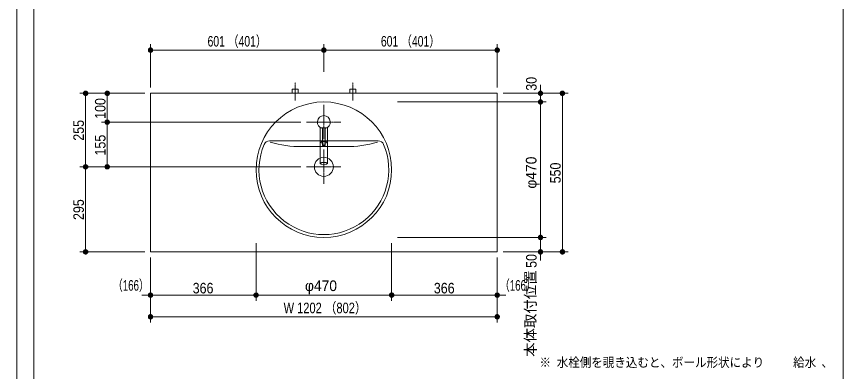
# Model space of a CAD drawing. Units: millimetres, scale not verified. Extents: x -6062 to 6062, y -3045 to 3045.
# Drawn here: x -5788 to -2897, y -784 to 446 of the extents above; entities that cross this region are included whole.
import ezdxf
from ezdxf.enums import TextEntityAlignment as Align

# ---------------------------------------------------------------- set-up
doc = ezdxf.new("R2010")
doc.units = ezdxf.units.MM
doc.header["$LTSCALE"] = 20
doc.linetypes.add('CHAIN1', pattern=[8, 5, -1, 1, -1])
for name, color, linetype, lineweight in [('0-0_1図面枠', 7, 'Continuous', 9), ('0-1_4給排水', 7, 'Continuous', 9), ('0-2_5ボウル・キャビネット', 7, 'Continuous', 9), ('0-3_2寸法-2', 7, 'Continuous', 9), ('0-4_0', 7, 'Continuous', 9), ('0-5_2寸法-1', 7, 'Continuous', 9), ('0-6_2寸法-3', 7, 'Continuous', 9)]:
    doc.layers.add(name, color=color, linetype=linetype, lineweight=lineweight)
doc.styles.add('ＭＳ ゴシック', font='')
doc.styles.add('ＭＳ Ｐゴシック', font='')
doc.styles.get('ＭＳ ゴシック').set_extended_font_data('MS Gothic')
doc.styles.get('ＭＳ Ｐゴシック').set_extended_font_data('MS PGothic')

# ---------------------------------------------------------------- blocks, each defined once
blk = doc.blocks.new('グループ-2')
at = {"layer": '0-0_1図面枠'}
blk.add_lwpolyline([(-80000, 55400), (80000, 55400), (80000, -55400), (-80000, -55400)], close=True, dxfattribs=at)
blk = doc.blocks.new('図面枠')
at = {"layer": '0-0_1図面枠'}
blk.add_blockref('グループ-2', (0, 0), dxfattribs=at)
blk = doc.blocks.new('グループ-4')
at = {"layer": '0-0_1図面枠'}
for p, q in [((-78800, 41000), (-78800, -48600)), ((-22700, 41000), (-22700, -48600))]:
    blk.add_line(p, q, dxfattribs=at)
blk = doc.blocks.new('_Dot')
at = {"layer": '0-4_0'}
for p, q in [((-10, 0), (-20, 0)), ((9.78, 2), (-9.78, 2)), ((7.99, 6), (-7.99, 6)), ((9.16, -3.98), (-9.16, -3.98)), ((6, -7.98), (-6, -7.98))]:
    blk.add_line(p, q, dxfattribs=at)
for points in [[(10, 0), (9.92, 1.25), (9.69, 2.49), (9.3, 3.68), (8.76, 4.82), (8.09, 5.88), (7.29, 6.85), (6.37, 7.71), (5.36, 8.44), (4.26, 9.05), (3.09, 9.51), (1.87, 9.82), (0.63, 9.98), (-0.63, 9.98), (-1.87, 9.82), (-3.09, 9.51), (-4.26, 9.05), (-5.36, 8.44), (-6.37, 7.71), (-7.29, 6.85), (-8.09, 5.88), (-8.76, 4.82), (-9.3, 3.68), (-9.69, 2.49), (-9.92, 1.25), (-10, 0), (0, 0)], [(-10, 0), (-9.92, -1.25), (-9.69, -2.49), (-9.3, -3.68), (-8.76, -4.82), (-8.09, -5.88), (-7.29, -6.85), (-6.37, -7.71), (-5.36, -8.44), (-4.26, -9.05), (-3.09, -9.51), (-1.87, -9.82), (-0.63, -9.98), (0.63, -9.98), (1.87, -9.82), (3.09, -9.51), (4.26, -9.05), (5.36, -8.44), (6.37, -7.71), (7.29, -6.85), (8.09, -5.88), (8.76, -4.82), (9.3, -3.68), (9.69, -2.49), (9.92, -1.25), (10, 0), (0, 0)]]:
    blk.add_lwpolyline(points, close=True, dxfattribs=at)
blk = doc.blocks.new('グループ-21')
at = {"layer": '0-2_5ボウル・キャビネット'}
for p, q in [((-54925.1, 300), (-62474.9, 300)), ((-57188.1, -100), (-60211.9, -100))]:
    blk.add_line(p, q, dxfattribs=at)
at = {"layer": '0-2_5ボウル・キャビネット', "linetype": 'CHAIN1'}
for p, q in [((-58700, -300), (-58700, -2700)), ((-59900, -1500), (-57500, -1500))]:
    blk.add_line(p, q, dxfattribs=at)
at = {"layer": '0-2_5ボウル・キャビネット'}
for centre, radius in [((-58700, -1700), 4700), ((-58700, -1500), 660)]:
    blk.add_circle(centre, radius, dxfattribs=at)
for centre, radius, start, end in [((-58700, -1700), 4500, 157.03032, 232.34344), ((-62474.9, -100), 400, 90, 157.03032), ((-60210.1, 7900), 8000, 253.94747, 269.98748), ((-57189.9, 7900), 8000, 270.01252, 286.05253), ((-58700, -1700), 4500, 307.65656, 22.96968), ((-54925.1, -100), 400, 22.96968, 90), ((-58700, -1700), 4500, 232.34344, 307.65656)]:
    blk.add_arc(centre, radius, start, end, dxfattribs=at)
blk.add_ellipse((-58700, 200), major_axis=(250, 0), ratio=0.2, dxfattribs=at)
blk = doc.blocks.new('グループ-43')
at = {"layer": '0-1_4給排水', "linetype": 'CHAIN1'}
for p, q in [((-58700, 2800), (-58700, 400)), ((-59900, 1600), (-57500, 1600))]:
    blk.add_line(p, q, dxfattribs=at)
at = {"layer": '0-1_4給排水'}
blk.add_line((-58475.5, 1210), (-58924.5, 1210), dxfattribs=at)
for points in [[(-58950, 85.1), (-58950, 137), (-58950, 188.8), (-58950, 240.7), (-58950, 292.5), (-58950, 344.4), (-58950, 396.2), (-58950, 448.1), (-58950, 499.9), (-58950, 551.8), (-58950, 603.6), (-58950, 655.5), (-58950, 707.3), (-58950, 759.2), (-58950, 811), (-58950, 862.9), (-58950, 914.7), (-58950, 966.6), (-58950, 1018.4), (-58950, 1070.3), (-58950, 1122.1), (-58950, 1174), (-58950, 1225.8)], [(-58800, 811.2), (-58800, 832), (-58800, 852.8), (-58800, 873.5), (-58800, 894.3), (-58800, 915.1), (-58800, 935.9), (-58800, 956.7), (-58800, 977.5), (-58800, 998.3), (-58800, 1019), (-58800, 1039.8), (-58800, 1060.6), (-58800, 1081.4), (-58800, 1102.2), (-58800, 1123), (-58800, 1143.8), (-58800, 1164.5), (-58800, 1185.3), (-58800, 1206.1), (-58783.1, 1210), (-58762.3, 1210), (-58741.5, 1210), (-58720.7, 1210), (-58700, 1210), (-58679.2, 1210), (-58658.4, 1210), (-58637.6, 1210), (-58616.8, 1210), (-58600, 1206), (-58600, 1185.2), (-58600, 1164.5), (-58600, 1143.7), (-58600, 1122.9), (-58600, 1102.1), (-58600, 1081.3), (-58600, 1060.5), (-58600, 1039.7), (-58600, 1019), (-58600, 998.2)], [(-58450, 1225.8), (-58450, 1174), (-58450, 1122.1), (-58450, 1070.3), (-58450, 1018.4), (-58450, 966.6), (-58450, 914.7), (-58450, 862.9), (-58450, 811), (-58450, 759.2), (-58450, 707.3), (-58450, 655.5), (-58450, 603.6), (-58450, 551.8), (-58450, 499.9), (-58450, 448.1), (-58450, 396.2), (-58450, 344.4), (-58450, 292.5), (-58450, 240.7), (-58450, 188.8), (-58450, 137), (-58450, 85.1), (-58450, 33.3), (-58450, -18.6), (-58450, -70.4), (-58450, -122.3), (-58450, -174.1), (-58450, -226), (-58450, -277.8), (-58450, -329.7), (-58450, -381.5), (-58450, -433.4), (-58450, -485.2), (-58450, -537.1), (-58450, -588.9), (-58450, -640.8), (-58450, -692.6), (-58450, -744.5), (-58450, -796.3)], [(-58800, 0.5), (-58800, 21.3), (-58800, 42.1), (-58800, 62.9), (-58800, 83.7), (-58800, 104.5), (-58800, 125.2), (-58800, 146), (-58800, 166.8), (-58800, 187.6), (-58800, 208.4), (-58800, 229.2), (-58800, 250), (-58800, 270.8), (-58800, 291.5), (-58800, 312.3), (-58800, 333.1), (-58800, 353.9), (-58800, 374.7), (-58800, 395.5), (-58800, 416.3), (-58800, 437), (-58800, 457.8), (-58800, 478.6), (-58800, 499.4), (-58800, 520.2), (-58800, 541), (-58800, 561.8), (-58800, 582.5), (-58800, 603.3), (-58800, 624.1), (-58800, 644.9), (-58800, 665.7), (-58800, 686.5), (-58800, 707.3), (-58800, 728), (-58800, 748.8), (-58800, 769.6), (-58800, 790.4), (-58800, 811.2)], [(-58600, 998.2), (-58600, 977.4), (-58600, 956.6), (-58600, 935.8), (-58600, 915), (-58600, 894.2), (-58600, 873.5), (-58600, 852.7), (-58600, 831.9), (-58600, 811.1), (-58600, 790.3), (-58600, 769.5), (-58600, 748.7), (-58600, 728), (-58600, 707.2), (-58600, 686.4), (-58600, 665.6), (-58600, 644.8), (-58600, 624), (-58600, 603.2), (-58600, 582.5), (-58600, 561.7), (-58600, 540.9), (-58600, 520.1), (-58600, 499.3), (-58600, 478.5), (-58600, 457.7), (-58600, 437), (-58600, 416.2), (-58600, 395.4), (-58600, 374.6), (-58600, 353.8), (-58600, 333), (-58600, 312.2), (-58600, 291.5), (-58600, 270.7), (-58600, 249.9), (-58600, 229.1), (-58600, 208.3), (-58600, 187.5)], [(-58450, -796.3), (-58450, -848.2), (-58450, -900), (-58450, -951.9), (-58450, -1003.7), (-58450, -1055.6), (-58450, -1107.4), (-58450, -1159.3), (-58450, -1211.1), (-58450, -1263), (-58523.5, -1308.5), (-58700, -1327.3), (-58876.5, -1308.5), (-58950, -1263), (-58950, -1211.1), (-58950, -1159.3), (-58950, -1107.4), (-58950, -1055.6), (-58950, -1003.7), (-58950, -951.9), (-58950, -900), (-58950, -848.2), (-58950, -796.3), (-58950, -744.5), (-58950, -692.6), (-58950, -640.8), (-58950, -588.9), (-58950, -537.1), (-58950, -485.2), (-58950, -433.4), (-58950, -381.5), (-58950, -329.7), (-58950, -277.8), (-58950, -226), (-58950, -174.1), (-58950, -122.3), (-58950, -70.4), (-58950, -18.6), (-58950, 33.3), (-58950, 85.1)], [(-58600, 187.5), (-58600, 166.7), (-58600, 146), (-58600, 125.2), (-58600, 104.4), (-58600, 83.6), (-58600, 62.8), (-58600, 42), (-58600, 21.2), (-58600, 0.5), (-58629.4, -17.8), (-58700.1, -25.3), (-58770.8, -17.8), (-58800, 0.5), (-58800, 0.5), (-58799.9, 1.6), (-58799.7, 2.6), (-58799.3, 3.6), (-58798.8, 4.6), (-58798.1, 5.6), (-58797.3, 6.6), (-58796.3, 7.6), (-58795.2, 8.5), (-58793.9, 9.5), (-58792.5, 10.4), (-58790.9, 11.3), (-58789.1, 12.3), (-58787.3, 13.2), (-58785.2, 14.1), (-58783.1, 14.9), (-58780.9, 15.8), (-58778.5, 16.6), (-58776, 17.4), (-58773.4, 18.1), (-58770.8, 18.8), (-58768, 19.5), (-58765, 20.2), (-58762, 20.9), (-58758.9, 21.5), (-58755.6, 22)], [(-58755.6, 22), (-58752.3, 22.6), (-58748.8, 23.1), (-58745.3, 23.6), (-58741.8, 24.1), (-58738.2, 24.5), (-58734.5, 24.8), (-58730.9, 25.2), (-58727.1, 25.5), (-58723.4, 25.7), (-58719.6, 25.9), (-58715.8, 26.1), (-58711.9, 26.2), (-58708, 26.3), (-58704, 26.4), (-58700, 26.4), (-58696, 26.4), (-58692, 26.3), (-58688.1, 26.2), (-58684.2, 26.1), (-58680.4, 25.9), (-58676.6, 25.7), (-58672.9, 25.5), (-58669.1, 25.2), (-58665.5, 24.8), (-58661.8, 24.5), (-58658.2, 24.1), (-58654.7, 23.6), (-58651.2, 23.1), (-58647.7, 22.6), (-58644.4, 22), (-58641.1, 21.5), (-58638, 20.9), (-58635, 20.2), (-58632, 19.5), (-58629.2, 18.8), (-58626.6, 18.1), (-58624, 17.4), (-58621.5, 16.6), (-58619.1, 15.8)], [(-58619.1, 15.8), (-58616.9, 14.9), (-58614.8, 14.1), (-58612.7, 13.2), (-58610.9, 12.3), (-58609.1, 11.3), (-58607.5, 10.4), (-58606.1, 9.5), (-58604.8, 8.5), (-58603.7, 7.6), (-58602.7, 6.6), (-58601.9, 5.6), (-58601.2, 4.6), (-58600.7, 3.6), (-58600.3, 2.6), (-58600.1, 1.6), (-58600, 0.5), (-58600, 0.5)], [(-58950, -1262.6), (-58949.8, -1260), (-58949.2, -1257.5), (-58948.3, -1254.9), (-58947, -1252.4), (-58945.3, -1250), (-58943.2, -1247.5), (-58940.8, -1245.1), (-58937.9, -1242.7), (-58934.7, -1240.3), (-58931.2, -1237.9), (-58927.2, -1235.6), (-58922.9, -1233.3), (-58918.2, -1231), (-58913.1, -1228.8), (-58907.7, -1226.6), (-58902.1, -1224.5), (-58896.2, -1222.5), (-58890.1, -1220.5), (-58883.6, -1218.7), (-58876.9, -1216.8), (-58869.9, -1215.1), (-58862.6, -1213.4), (-58855.1, -1211.8), (-58847.2, -1210.3), (-58839.1, -1208.9), (-58830.7, -1207.5), (-58822.1, -1206.2), (-58813.3, -1204.9), (-58804.4, -1203.8), (-58795.4, -1202.8), (-58786.3, -1201.9), (-58777.2, -1201), (-58767.9, -1200.3), (-58758.5, -1199.7), (-58749, -1199.1), (-58739.4, -1198.7), (-58729.7, -1198.4), (-58719.9, -1198.1), (-58710, -1198)], [(-58710, -1198), (-58700, -1197.9), (-58690, -1198), (-58680.1, -1198.1), (-58670.3, -1198.4), (-58660.6, -1198.7), (-58651, -1199.1), (-58641.5, -1199.7), (-58632.1, -1200.3), (-58622.8, -1201), (-58613.7, -1201.9), (-58604.6, -1202.8), (-58595.6, -1203.8), (-58586.7, -1204.9), (-58577.9, -1206.2), (-58569.3, -1207.5), (-58560.9, -1208.9), (-58552.8, -1210.3), (-58544.9, -1211.8), (-58537.4, -1213.4), (-58530.1, -1215.1), (-58523.1, -1216.8), (-58516.4, -1218.7), (-58509.9, -1220.5), (-58503.8, -1222.5), (-58497.9, -1224.5), (-58492.3, -1226.6), (-58486.9, -1228.8), (-58481.8, -1231), (-58477.1, -1233.3), (-58472.8, -1235.6), (-58468.8, -1237.9), (-58465.3, -1240.3), (-58462.1, -1242.7), (-58459.2, -1245.1), (-58456.8, -1247.5), (-58454.7, -1250), (-58453, -1252.4), (-58451.7, -1254.9), (-58450.8, -1257.5)], [(-58450.8, -1257.5), (-58450.2, -1260), (-58450, -1262.6), (-58450, -1262.6)]]:
    blk.add_lwpolyline(points, dxfattribs=at)
blk.add_arc((-58700, 1600), 450, 282.83959, 257.16469, dxfattribs=at)
blk = doc.blocks.new('止水栓_平面_W100')
at = {"layer": '0-1_4給排水', "linetype": 'CHAIN1'}
for p, q in [((-2000, -500), (-2000, 780)), ((2000, -500), (2000, 780))]:
    blk.add_line(p, q, dxfattribs=at)
at = {"layer": '0-1_4給排水'}
for points in [[(-2210, 0), (-2210, 280), (-1790, 280), (-1790, 0)], [(1790, 0), (1790, 280), (2210, 280), (2210, 0)]]:
    blk.add_lwpolyline(points, dxfattribs=at)

msp = doc.modelspace()

# ---------------------------------------------------------------- linework, layer by layer
at = {"layer": '0-2_5ボウル・キャビネット'}
msp.add_lwpolyline([(-5323.5, 180), (-4121.5, 180), (-4121.5, -370), (-5323.5, -370)], close=True, dxfattribs=at)
at = {"layer": '0-3_2寸法-2'}
for p, q in [((-3971.5, 195.01), (-3971.5, 210.01)), ((-4101.5, 180), (-3951.5, 180)), ((-3971.5, 150), (-3971.5, 180)), ((-4101.5, 150), (-3951.5, 150)), ((-3971.5, 134.99), (-3971.5, 119.99)), ((-3971.5, -304.99), (-3971.5, -289.99)), ((-4101.5, -320), (-3951.5, -320)), ((-3971.5, -370), (-3971.5, -320)), ((-4101.5, -370), (-3951.5, -370)), ((-5323.5, -390), (-5323.5, -540)), ((-4957.5, -390), (-4957.5, -540)), ((-4487.5, -390), (-4487.5, -540)), ((-4121.5, -390), (-4121.5, -540)), ((-3971.5, -385.01), (-3971.5, -400.01)), ((-5338.51, -520), (-5353.51, -520)), ((-4957.5, -520), (-5323.5, -520)), ((-4942.49, -520), (-4927.49, -520)), ((-4502.51, -520), (-4517.51, -520)), ((-4487.5, -520), (-4121.5, -520)), ((-4106.49, -520), (-4091.49, -520))]:
    msp.add_line(p, q, dxfattribs=at)
at = {"layer": '0-5_2寸法-1'}
for p, q in [((-5323.5, 200), (-5323.5, 350)), ((-4722.5, 255), (-4722.5, 350)), ((-4722.5, 255), (-4722.5, 350)), ((-4121.5, 200), (-4121.5, 350)), ((-4737.51, 330), (-5308.49, 330)), ((-4707.49, 330), (-4136.51, 330)), ((-5493.5, 180), (-5568.5, 180)), ((-5343.5, 180), (-5493.5, 180)), ((-3950.5, 180), (-3875.5, 180)), ((-5548.5, -59.99), (-5548.5, 164.99)), ((-5473.5, 95.01), (-5473.5, 164.99)), ((-4467.5, 150), (-3951.5, 150)), ((-3895.5, -354.99), (-3895.5, 164.99)), ((-3971.5, 134.99), (-3971.5, -304.99)), ((-4802.5, 80), (-5493.5, 80)), ((-4802.5, 80), (-5493.5, 80)), ((-5473.5, 64.99), (-5473.5, -59.99)), ((-5493.5, -75), (-5568.5, -75)), ((-5493.5, -75), (-5568.5, -75)), ((-4802.5, -75), (-5493.5, -75)), ((-5548.5, -90.01), (-5548.5, -354.99)), ((-4957.5, -340), (-4957.5, -540)), ((-4487.5, -340), (-4487.5, -540)), ((-4467.5, -320), (-3951.5, -320)), ((-5343.5, -370), (-5568.5, -370)), ((-3950.5, -370), (-3875.5, -370)), ((-5323.5, -390), (-5323.5, -540)), ((-4957.5, -390), (-4957.5, -540)), ((-4487.5, -390), (-4487.5, -540)), ((-4121.5, -390), (-4121.5, -540)), ((-4972.51, -520), (-5308.49, -520)), ((-4502.51, -520), (-4942.49, -520)), ((-4472.49, -520), (-4136.51, -520)), ((-5323.5, -540), (-5323.5, -615)), ((-4121.5, -540), (-4121.5, -615)), ((-4136.51, -595), (-5308.49, -595))]:
    msp.add_line(p, q, dxfattribs=at)

# ---------------------------------------------------------------- block references
at = {"layer": '0-0_1図面枠', "xscale": 0.05, "yscale": 0.05}
for name in ['図面枠', 'グループ-4']:
    msp.add_blockref(name, (-1787.5, 0), dxfattribs=at)
at = {"layer": '0-1_4給排水', "xscale": 0.05, "yscale": 0.05}
for name, p in [('止水栓_平面_W100', (-4722.5, 180)), ('グループ-43', (-1787.5, 0))]:
    msp.add_blockref(name, p, dxfattribs=at)
at = {"layer": '0-2_5ボウル・キャビネット', "xscale": 0.05, "yscale": 0.05}
msp.add_blockref('グループ-21', (-1787.5, 0), dxfattribs=at)
at = {"layer": '0-3_2寸法-2', "xscale": 0.7503418, "yscale": 0.7503418}
for p, rotation in [((-3971.5, 180), 270), ((-3971.5, 150), 90), ((-3971.5, -320), 270), ((-3971.5, -370), 90), ((-4957.5, -520), 180), ((-4121.5, -520), 180)]:
    msp.add_blockref('_Dot', p, dxfattribs=dict(at, rotation=rotation))
for p in [(-5323.5, -520), (-4487.5, -520)]:
    msp.add_blockref('_Dot', p, dxfattribs=at)
at = {"layer": '0-5_2寸法-1', "xscale": 0.7503418, "yscale": 0.7503418}
for p, rotation in [((-5323.5, 330), 180), ((-4722.5, 330), 180), ((-5548.5, 180), 90), ((-5473.5, 180), 90), ((-3895.5, 180), 90), ((-3971.5, 150), 90), ((-5473.5, 80), 270), ((-5473.5, 80), 90), ((-5548.5, -75), 270), ((-5548.5, -75), 90), ((-5473.5, -75), 270), ((-3971.5, -320), 270), ((-5548.5, -370), 270), ((-3895.5, -370), 270), ((-5323.5, -520), 180), ((-4957.5, -520), 180), ((-4487.5, -520), 180), ((-5323.5, -595), 180)]:
    msp.add_blockref('_Dot', p, dxfattribs=dict(at, rotation=rotation))
for p in [(-4722.5, 330), (-4121.5, 330), (-4957.5, -520), (-4487.5, -520), (-4121.5, -520), (-4121.5, -595)]:
    msp.add_blockref('_Dot', p, dxfattribs=at)

# ---------------------------------------------------------------- texts
at = {"layer": '0-3_2寸法-2', "style": 'ＭＳ Ｐゴシック', "width": 0.9}
for s, p in [('30', (-3973.98, 189.02)), ('50', (-3973.98, -425.48))]:
    msp.add_text(s, height=36.66, rotation=90, dxfattribs=at).set_placement(p, align=Align.BOTTOM_LEFT)
at = {"layer": '0-3_2寸法-2', "style": 'ＭＳ Ｐゴシック', "width": 0.7}
for p in [(-5454.57, -515.51), (-4113, -515.51)]:
    msp.add_text('（166）', height=36.66, dxfattribs=at).set_placement(p, align=Align.BOTTOM_LEFT)
at = {"layer": '0-3_2寸法-2', "style": 'ＭＳ Ｐゴシック'}
msp.add_text('本体取付位置', height=36.66, rotation=90, dxfattribs=at).set_placement((-3977.19, -734.14), align=Align.BOTTOM_LEFT)
at = {"layer": '0-5_2寸法-1', "style": 'ＭＳ Ｐゴシック'}
for s, height, width, p in [('601 （401）', 36.66, 0.75, (-5125.7, 331.19)), ('601 （401）', 36.66, 0.75, (-4524.7, 331.19)), ('366', 36.66, 0.9, (-5177.29, -525.06)), ('366', 36.66, 0.9, (-4341.29, -525.06)), ('W 1202 （802）', 36.69, 0.8, (-4862.07, -593.81))]:
    msp.add_text(s, height=height, dxfattribs=dict(at, width=width)).set_placement(p, align=Align.BOTTOM_LEFT)
at = {"layer": '0-5_2寸法-1', "style": 'ＭＳ Ｐゴシック', "width": 0.9}
for s, p in [('100', (-5468.54, 91.39)), ('255', (-5543.44, 15.61)), ('155', (-5468.54, -35.72)), ('550', (-3890.54, -132.28)), ('295', (-5543.44, -259.39))]:
    msp.add_text(s, height=36.66, rotation=90, dxfattribs=at).set_placement(p, align=Align.BOTTOM_LEFT)
at = {"layer": '0-5_2寸法-1', "style": 'ＭＳ Ｐゴシック'}
msp.add_text('φ470', height=36.66, rotation=90, dxfattribs=at).set_placement((-3974.62, -150.61), align=Align.BOTTOM_LEFT)
msp.add_text('φ470', height=36.66, dxfattribs=at).set_placement((-4788.11, -516.88), align=Align.BOTTOM_LEFT)
at = {"layer": '0-6_2寸法-3', "style": 'ＭＳ ゴシック', "width": 0.9}
for s, p in [('※ 水栓側を覗き込むと、ボール形状により', (-3975.19, -779.17)), ('給水', (-3095.81, -779.17)), ('、', (-2997.44, -779.17))]:
    msp.add_text(s, height=32.55, dxfattribs=at).set_placement(p, align=Align.BOTTOM_LEFT)

doc.saveas('drawing.dxf')
